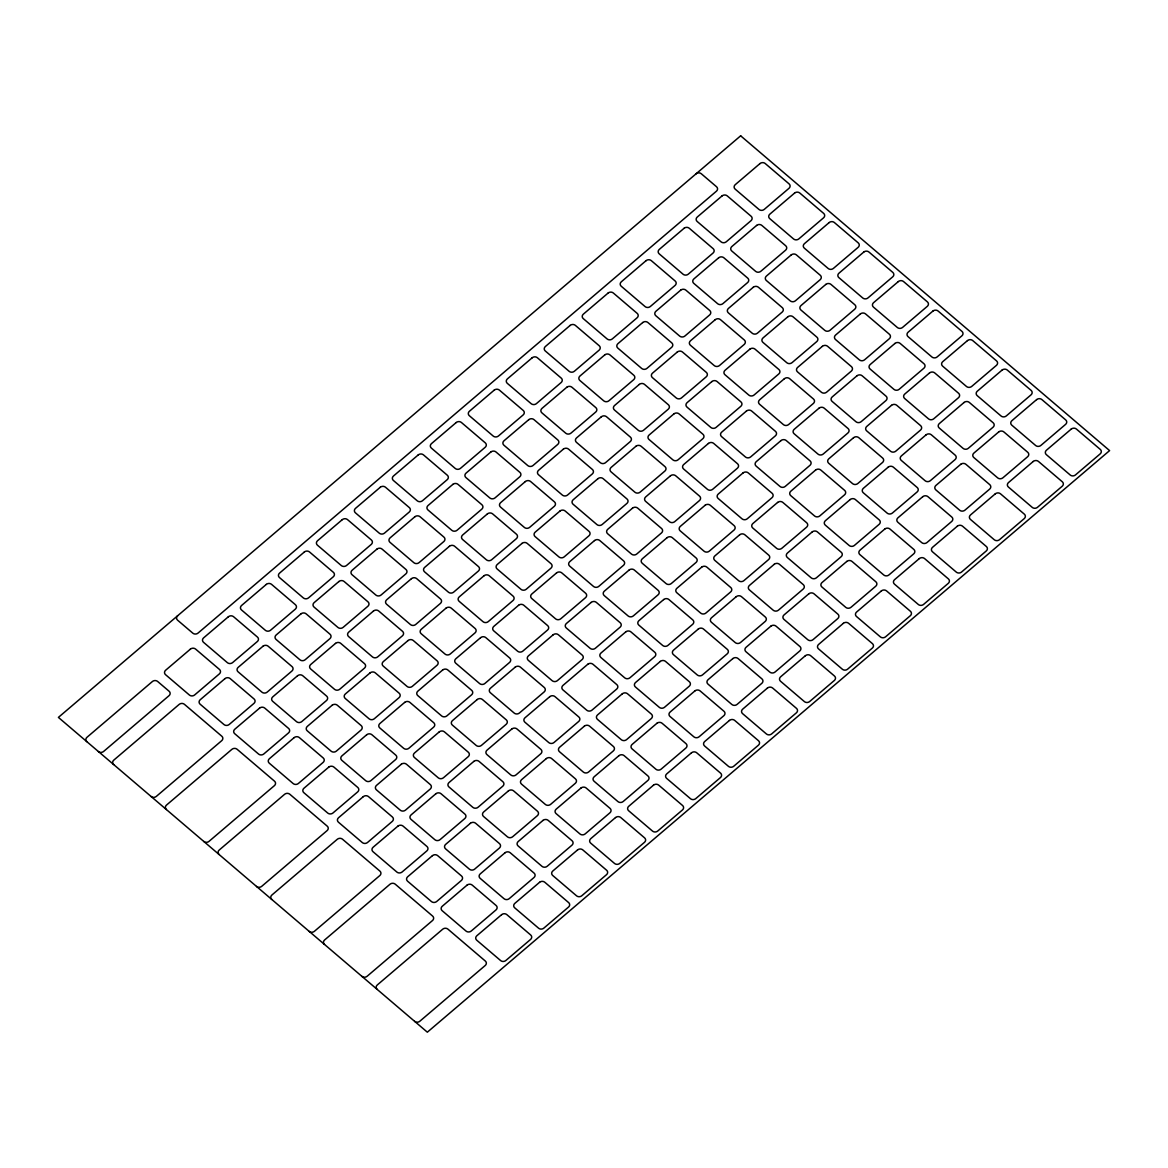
<?xml version="1.0" encoding="UTF-8"?>
<svg xmlns="http://www.w3.org/2000/svg" width="1168" height="1168" viewBox="0 0 1168 1168"><rect width="100%" height="100%" fill="white"/><g stroke="black" fill="none" stroke-linecap="round" stroke-linejoin="round"><path stroke-width="1.5" d="M696.084 173.813A3.679 3.124 -6.7 0 1 701.267 173.725L716.539 186.763A3.679 3.124 -6.7 0 1 716.437 191.187L198.02 633.1A3.679 3.124 -6.7 0 1 192.837 633.187L177.565 620.164A3.679 3.124 -6.7 0 1 177.667 615.74M86.885 741.709A3.679 3.124 -6.7 0 1 86.987 737.285L152.409 681.513A3.679 3.124 -6.7 0 1 157.592 681.426L169.126 691.266A3.679 3.124 -6.7 0 1 169.024 695.69L103.602 751.462A3.679 3.124 -6.7 0 1 98.404 751.535M113.676 764.573A3.679 3.124 -6.7 0 1 113.778 760.134L179.2 704.377A3.679 3.124 -6.7 0 1 184.383 704.289L221.818 736.234A3.679 3.124 -6.7 0 1 221.73 740.658L156.293 796.43A3.679 3.124 -6.7 0 1 151.11 796.503M166.382 809.526A3.679 3.124 -6.7 0 1 166.484 805.102L231.906 749.33A3.679 3.124 -6.7 0 1 237.089 749.257L274.524 781.188A3.679 3.124 -6.7 0 1 274.422 785.626L208.999 841.383A3.679 3.124 -6.7 0 1 203.816 841.471M219.073 854.494A3.679 3.124 -6.7 0 1 219.175 850.07L284.598 794.298A3.679 3.124 -6.7 0 1 289.795 794.225L327.23 826.156A3.679 3.124 -6.7 0 1 327.128 830.579L261.705 886.351A3.679 3.124 -6.7 0 1 256.507 886.439M271.779 899.462A3.679 3.124 -6.7 0 1 271.881 895.038L337.304 839.266A3.679 3.124 -6.7 0 1 342.487 839.193L379.921 871.124A3.679 3.124 -6.7 0 1 379.819 875.547L314.396 931.319A3.679 3.124 -6.7 0 1 309.213 931.407M324.485 944.43A3.679 3.124 -6.7 0 1 324.573 940.006L389.995 884.234A3.679 3.124 -6.7 0 1 395.193 884.147L432.627 916.092A3.679 3.124 -6.7 0 1 432.525 920.515L367.102 976.287A3.679 3.124 -6.7 0 1 361.919 976.375M377.176 989.398A3.679 3.124 -6.7 0 1 377.279 984.974L442.701 929.202A3.679 3.124 -6.7 0 1 447.899 929.115L485.333 961.06A3.679 3.124 -6.7 0 1 485.231 965.483L419.808 1021.255A3.679 3.124 -6.7 0 1 414.611 1021.343M740.658 135.809L58.4 717.4L427.342 1032.191L1109.6 450.6L740.658 135.809M190.384 649.145L165.637 670.242A3.679 3.124 -6.7 0 0 165.535 674.666L189.435 695.062A3.679 3.124 -6.7 0 0 194.618 694.975L219.38 673.878A3.679 3.124 -6.7 0 0 219.482 669.454L195.567 649.058A3.679 3.124 -6.7 0 0 190.384 649.145M228.359 616.762L203.612 637.874A3.679 3.124 -6.7 0 0 203.509 642.298L227.41 662.694A3.679 3.124 -6.7 0 0 232.593 662.606L257.354 641.509A3.679 3.124 -6.7 0 0 257.456 637.086L233.542 616.689A3.679 3.124 -6.7 0 0 228.359 616.762M266.333 584.394L241.572 605.491A3.679 3.124 -6.7 0 0 241.484 609.93L265.384 630.326A3.679 3.124 -6.7 0 0 270.567 630.238L295.329 609.141A3.679 3.124 -6.7 0 0 295.431 604.717L271.516 584.321A3.679 3.124 -6.7 0 0 266.333 584.394M304.308 552.026L279.546 573.123A3.679 3.124 -6.7 0 0 279.459 577.547L303.359 597.943A3.679 3.124 -6.7 0 0 308.542 597.87L333.303 576.773A3.679 3.124 -6.7 0 0 333.391 572.335L309.491 551.938A3.679 3.124 -6.7 0 0 304.308 552.026M342.282 519.658L317.521 540.755A3.679 3.124 -6.7 0 0 317.433 545.179L341.333 565.575A3.679 3.124 -6.7 0 0 346.516 565.502L371.278 544.39A3.679 3.124 -6.7 0 0 371.366 539.966L347.465 519.57A3.679 3.124 -6.7 0 0 342.282 519.658M380.257 487.29L355.495 508.387A3.679 3.124 -6.7 0 0 355.408 512.81L379.308 533.207A3.679 3.124 -6.7 0 0 384.491 533.119L409.253 512.022A3.679 3.124 -6.7 0 0 409.34 507.598L385.44 487.202A3.679 3.124 -6.7 0 0 380.257 487.29M418.232 454.921L393.47 476.018A3.679 3.124 -6.7 0 0 393.368 480.442L417.283 500.838A3.679 3.124 -6.7 0 0 422.466 500.751L447.227 479.654A3.679 3.124 -6.7 0 0 447.315 475.23L423.415 454.834A3.679 3.124 -6.7 0 0 418.232 454.921M456.206 422.539L431.445 443.65A3.679 3.124 -6.7 0 0 431.342 448.074L455.257 468.47A3.679 3.124 -6.7 0 0 460.44 468.383L485.187 447.286A3.679 3.124 -6.7 0 0 485.289 442.862L461.389 422.466A3.679 3.124 -6.7 0 0 456.206 422.539M494.181 390.17L469.419 411.267A3.679 3.124 -6.7 0 0 469.317 415.691L493.232 436.087A3.679 3.124 -6.7 0 0 498.415 436.014L523.162 414.917A3.679 3.124 -6.7 0 0 523.264 410.479L499.364 390.083A3.679 3.124 -6.7 0 0 494.181 390.17M532.155 357.802L507.394 378.899A3.679 3.124 -6.7 0 0 507.292 383.323L531.206 403.719A3.679 3.124 -6.7 0 0 536.389 403.646L561.136 382.535A3.679 3.124 -6.7 0 0 561.239 378.111L537.338 357.715A3.679 3.124 -6.7 0 0 532.155 357.802M570.13 325.434L545.368 346.531A3.679 3.124 -6.7 0 0 545.266 350.955L569.181 371.351A3.679 3.124 -6.7 0 0 574.364 371.263L599.111 350.166A3.679 3.124 -6.7 0 0 599.213 345.743L575.313 325.346A3.679 3.124 -6.7 0 0 570.13 325.434M608.09 293.066L583.343 314.163A3.679 3.124 -6.7 0 0 583.241 318.587L607.156 338.983A3.679 3.124 -6.7 0 0 612.339 338.895L637.086 317.798A3.679 3.124 -6.7 0 0 637.188 313.374L613.288 292.978A3.679 3.124 -6.7 0 0 608.09 293.066M646.065 260.683L621.318 281.795A3.679 3.124 -6.7 0 0 621.215 286.218L645.13 306.615A3.679 3.124 -6.7 0 0 650.313 306.527L675.06 285.43A3.679 3.124 -6.7 0 0 675.162 281.006L651.262 260.61A3.679 3.124 -6.7 0 0 646.065 260.683M684.039 228.315L659.292 249.412A3.679 3.124 -6.7 0 0 659.19 253.836L683.105 274.246A3.679 3.124 -6.7 0 0 688.288 274.159L713.035 253.062A3.679 3.124 -6.7 0 0 713.137 248.638L689.237 228.227A3.679 3.124 -6.7 0 0 684.039 228.315M722.014 195.947L697.267 217.044A3.679 3.124 -6.7 0 0 697.165 221.467L721.079 241.864A3.679 3.124 -6.7 0 0 726.262 241.791L751.009 220.679A3.679 3.124 -6.7 0 0 751.112 216.255L727.211 195.859A3.679 3.124 -6.7 0 0 722.014 195.947M759.988 163.578L735.241 184.675A3.679 3.124 -6.7 0 0 735.139 189.099L759.039 209.495A3.679 3.124 -6.7 0 0 764.237 209.408L788.984 188.311A3.679 3.124 -6.7 0 0 789.086 183.887L765.186 163.491A3.679 3.124 -6.7 0 0 759.988 163.578M224.957 678.637L200.21 699.749A3.679 3.124 -6.7 0 0 200.108 704.173L224.008 724.569A3.679 3.124 -6.7 0 0 229.205 724.481L253.952 703.384A3.679 3.124 -6.7 0 0 254.055 698.96L230.154 678.564A3.679 3.124 -6.7 0 0 224.957 678.637M262.931 646.269L238.184 667.366A3.679 3.124 -6.7 0 0 238.082 671.804L261.982 692.201A3.679 3.124 -6.7 0 0 267.18 692.113L291.927 671.016A3.679 3.124 -6.7 0 0 292.029 666.592L268.129 646.196A3.679 3.124 -6.7 0 0 262.931 646.269M300.906 613.901L276.159 634.998A3.679 3.124 -6.7 0 0 276.057 639.422L299.957 659.818A3.679 3.124 -6.7 0 0 305.155 659.745L329.902 638.648A3.679 3.124 -6.7 0 0 330.004 634.209L306.104 613.813A3.679 3.124 -6.7 0 0 300.906 613.901M338.881 581.533L314.134 602.63A3.679 3.124 -6.7 0 0 314.031 607.053L337.932 627.45A3.679 3.124 -6.7 0 0 343.129 627.377L367.876 606.265A3.679 3.124 -6.7 0 0 367.978 601.841L344.078 581.445A3.679 3.124 -6.7 0 0 338.881 581.533M376.855 549.164L352.108 570.261A3.679 3.124 -6.7 0 0 352.006 574.685L375.906 595.081A3.679 3.124 -6.7 0 0 381.104 594.994L405.851 573.897A3.679 3.124 -6.7 0 0 405.953 569.473L382.053 549.077A3.679 3.124 -6.7 0 0 376.855 549.164M414.83 516.796L390.083 537.893A3.679 3.124 -6.7 0 0 389.981 542.317L413.881 562.713A3.679 3.124 -6.7 0 0 419.078 562.626L443.825 541.529A3.679 3.124 -6.7 0 0 443.928 537.105L420.027 516.709A3.679 3.124 -6.7 0 0 414.83 516.796M452.804 484.413L428.057 505.525A3.679 3.124 -6.7 0 0 427.955 509.949L451.855 530.345A3.679 3.124 -6.7 0 0 457.053 530.257L481.8 509.16A3.679 3.124 -6.7 0 0 481.902 504.737L457.987 484.34A3.679 3.124 -6.7 0 0 452.804 484.413M490.779 452.045L466.032 473.142A3.679 3.124 -6.7 0 0 465.93 477.566L489.83 497.962A3.679 3.124 -6.7 0 0 495.028 497.889L519.775 476.792A3.679 3.124 -6.7 0 0 519.877 472.354L495.962 451.958A3.679 3.124 -6.7 0 0 490.779 452.045M528.754 419.677L504.007 440.774A3.679 3.124 -6.7 0 0 503.904 445.198L527.805 465.594A3.679 3.124 -6.7 0 0 533.002 465.521L557.749 444.409A3.679 3.124 -6.7 0 0 557.851 439.986L533.937 419.589A3.679 3.124 -6.7 0 0 528.754 419.677M566.728 387.309L541.981 408.406A3.679 3.124 -6.7 0 0 541.879 412.83L565.779 433.226A3.679 3.124 -6.7 0 0 570.962 433.138L595.724 412.041A3.679 3.124 -6.7 0 0 595.826 407.617L571.911 387.221A3.679 3.124 -6.7 0 0 566.728 387.309M604.703 354.941L579.956 376.038A3.679 3.124 -6.7 0 0 579.854 380.461L603.754 400.858A3.679 3.124 -6.7 0 0 608.937 400.77L633.698 379.673A3.679 3.124 -6.7 0 0 633.801 375.249L609.886 354.853A3.679 3.124 -6.7 0 0 604.703 354.941M642.677 322.558L617.93 343.669A3.679 3.124 -6.7 0 0 617.828 348.093L641.728 368.489A3.679 3.124 -6.7 0 0 646.911 368.402L671.673 347.305A3.679 3.124 -6.7 0 0 671.775 342.881L647.86 322.485A3.679 3.124 -6.7 0 0 642.677 322.558M680.652 290.19L655.905 311.287A3.679 3.124 -6.7 0 0 655.803 315.71L679.703 336.121A3.679 3.124 -6.7 0 0 684.886 336.034L709.648 314.937A3.679 3.124 -6.7 0 0 709.75 310.513L685.835 290.117A3.679 3.124 -6.7 0 0 680.652 290.19M718.627 257.821L693.88 278.918A3.679 3.124 -6.7 0 0 693.777 283.342L717.678 303.738A3.679 3.124 -6.7 0 0 722.861 303.665L747.622 282.554A3.679 3.124 -6.7 0 0 747.724 278.13L723.81 257.734A3.679 3.124 -6.7 0 0 718.627 257.821M756.601 225.453L731.84 246.55A3.679 3.124 -6.7 0 0 731.752 250.974L755.652 271.37A3.679 3.124 -6.7 0 0 760.835 271.283L785.597 250.186A3.679 3.124 -6.7 0 0 785.699 245.762L761.784 225.366A3.679 3.124 -6.7 0 0 756.601 225.453M794.576 193.085L769.814 214.182A3.679 3.124 -6.7 0 0 769.727 218.606L793.627 239.002A3.679 3.124 -6.7 0 0 798.81 238.914L823.571 217.817A3.679 3.124 -6.7 0 0 823.659 213.394L799.759 192.997A3.679 3.124 -6.7 0 0 794.576 193.085M259.544 708.144L234.783 729.241A3.679 3.124 -6.7 0 0 234.695 733.679L258.595 754.075A3.679 3.124 -6.7 0 0 263.778 753.988L288.54 732.891A3.679 3.124 -6.7 0 0 288.627 728.467L264.727 708.071A3.679 3.124 -6.7 0 0 259.544 708.144M297.519 675.776L272.757 696.873A3.679 3.124 -6.7 0 0 272.655 701.296L296.57 721.693A3.679 3.124 -6.7 0 0 301.753 721.62L326.514 700.523A3.679 3.124 -6.7 0 0 326.602 696.084L302.702 675.688A3.679 3.124 -6.7 0 0 297.519 675.776M335.493 643.407L310.732 664.504A3.679 3.124 -6.7 0 0 310.63 668.928L334.544 689.324A3.679 3.124 -6.7 0 0 339.727 689.251L364.474 668.14A3.679 3.124 -6.7 0 0 364.577 663.716L340.676 643.32A3.679 3.124 -6.7 0 0 335.493 643.407M373.468 611.039L348.706 632.136A3.679 3.124 -6.7 0 0 348.604 636.56L372.519 656.956A3.679 3.124 -6.7 0 0 377.702 656.869L402.449 635.772A3.679 3.124 -6.7 0 0 402.551 631.348L378.651 610.952A3.679 3.124 -6.7 0 0 373.468 611.039M411.443 578.671L386.681 599.768A3.679 3.124 -6.7 0 0 386.579 604.192L410.494 624.588A3.679 3.124 -6.7 0 0 415.677 624.5L440.424 603.403A3.679 3.124 -6.7 0 0 440.526 598.98L416.626 578.583A3.679 3.124 -6.7 0 0 411.443 578.671M449.417 546.288L424.656 567.4A3.679 3.124 -6.7 0 0 424.553 571.824L448.468 592.22A3.679 3.124 -6.7 0 0 453.651 592.132L478.398 571.035A3.679 3.124 -6.7 0 0 478.5 566.611L454.6 546.215A3.679 3.124 -6.7 0 0 449.417 546.288M487.377 513.92L462.63 535.017A3.679 3.124 -6.7 0 0 462.528 539.441L486.443 559.837A3.679 3.124 -6.7 0 0 491.626 559.764L516.373 538.667A3.679 3.124 -6.7 0 0 516.475 534.229L492.575 513.832A3.679 3.124 -6.7 0 0 487.377 513.92M525.352 481.552L500.605 502.649A3.679 3.124 -6.7 0 0 500.503 507.073L524.417 527.469A3.679 3.124 -6.7 0 0 529.6 527.396L554.347 506.284A3.679 3.124 -6.7 0 0 554.45 501.86L530.549 481.464A3.679 3.124 -6.7 0 0 525.352 481.552M563.326 449.184L538.579 470.281A3.679 3.124 -6.7 0 0 538.477 474.704L562.392 495.101A3.679 3.124 -6.7 0 0 567.575 495.013L592.322 473.916A3.679 3.124 -6.7 0 0 592.424 469.492L568.524 449.096A3.679 3.124 -6.7 0 0 563.326 449.184M601.301 416.815L576.554 437.912A3.679 3.124 -6.7 0 0 576.452 442.336L600.367 462.732A3.679 3.124 -6.7 0 0 605.55 462.645L630.297 441.548A3.679 3.124 -6.7 0 0 630.399 437.124L606.499 416.728A3.679 3.124 -6.7 0 0 601.301 416.815M639.276 384.433L614.529 405.544A3.679 3.124 -6.7 0 0 614.426 409.968L638.327 430.364A3.679 3.124 -6.7 0 0 643.524 430.277L668.271 409.18A3.679 3.124 -6.7 0 0 668.373 404.756L644.473 384.36A3.679 3.124 -6.7 0 0 639.276 384.433M677.25 352.064L652.503 373.161A3.679 3.124 -6.7 0 0 652.401 377.6L676.301 397.996A3.679 3.124 -6.7 0 0 681.499 397.908L706.246 376.811A3.679 3.124 -6.7 0 0 706.348 372.388L682.448 351.991A3.679 3.124 -6.7 0 0 677.25 352.064M715.225 319.696L690.478 340.793A3.679 3.124 -6.7 0 0 690.376 345.217L714.276 365.613A3.679 3.124 -6.7 0 0 719.473 365.54L744.22 344.429A3.679 3.124 -6.7 0 0 744.323 340.005L720.422 319.609A3.679 3.124 -6.7 0 0 715.225 319.696M753.199 287.328L728.452 308.425A3.679 3.124 -6.7 0 0 728.35 312.849L752.25 333.245A3.679 3.124 -6.7 0 0 757.448 333.157L782.195 312.06A3.679 3.124 -6.7 0 0 782.297 307.637L758.397 287.24A3.679 3.124 -6.7 0 0 753.199 287.328M791.174 254.96L766.427 276.057A3.679 3.124 -6.7 0 0 766.325 280.481L790.225 300.877A3.679 3.124 -6.7 0 0 795.423 300.789L820.17 279.692A3.679 3.124 -6.7 0 0 820.272 275.268L796.372 254.872A3.679 3.124 -6.7 0 0 791.174 254.96M829.149 222.577L804.402 243.689A3.679 3.124 -6.7 0 0 804.299 248.112L828.2 268.509A3.679 3.124 -6.7 0 0 833.397 268.421L858.144 247.324A3.679 3.124 -6.7 0 0 858.246 242.9L834.346 222.504A3.679 3.124 -6.7 0 0 829.149 222.577M294.117 737.65L269.37 758.747A3.679 3.124 -6.7 0 0 269.268 763.171L293.168 783.567A3.679 3.124 -6.7 0 0 298.366 783.494L323.113 762.397A3.679 3.124 -6.7 0 0 323.215 757.959L299.315 737.563A3.679 3.124 -6.7 0 0 294.117 737.65M332.092 705.282L307.345 726.379A3.679 3.124 -6.7 0 0 307.242 730.803L331.143 751.199A3.679 3.124 -6.7 0 0 336.34 751.126L361.087 730.015A3.679 3.124 -6.7 0 0 361.189 725.591L337.275 705.195A3.679 3.124 -6.7 0 0 332.092 705.282M370.066 672.914L345.319 694.011A3.679 3.124 -6.7 0 0 345.217 698.435L369.117 718.831A3.679 3.124 -6.7 0 0 374.315 718.743L399.062 697.646A3.679 3.124 -6.7 0 0 399.164 693.223L375.249 672.826A3.679 3.124 -6.7 0 0 370.066 672.914M408.041 640.546L383.294 661.643A3.679 3.124 -6.7 0 0 383.192 666.067L407.092 686.463A3.679 3.124 -6.7 0 0 412.289 686.375L437.036 665.278A3.679 3.124 -6.7 0 0 437.139 660.854L413.224 640.458A3.679 3.124 -6.7 0 0 408.041 640.546M446.015 608.163L421.268 629.275A3.679 3.124 -6.7 0 0 421.166 633.698L445.066 654.095A3.679 3.124 -6.7 0 0 450.249 654.007L475.011 632.91A3.679 3.124 -6.7 0 0 475.113 628.486L451.198 608.09A3.679 3.124 -6.7 0 0 446.015 608.163M483.99 575.795L459.243 596.892A3.679 3.124 -6.7 0 0 459.141 601.316L483.041 621.712A3.679 3.124 -6.7 0 0 488.224 621.639L512.986 600.542A3.679 3.124 -6.7 0 0 513.088 596.118L489.173 575.707A3.679 3.124 -6.7 0 0 483.99 575.795M521.965 543.427L497.218 564.524A3.679 3.124 -6.7 0 0 497.115 568.947L521.016 589.344A3.679 3.124 -6.7 0 0 526.199 589.271L550.96 568.159A3.679 3.124 -6.7 0 0 551.062 563.735L527.148 543.339A3.679 3.124 -6.7 0 0 521.965 543.427M559.939 511.058L535.192 532.155A3.679 3.124 -6.7 0 0 535.09 536.579L558.99 556.975A3.679 3.124 -6.7 0 0 564.173 556.888L588.935 535.791A3.679 3.124 -6.7 0 0 589.037 531.367L565.122 510.971A3.679 3.124 -6.7 0 0 559.939 511.058M597.914 478.69L573.152 499.787A3.679 3.124 -6.7 0 0 573.065 504.211L596.965 524.607A3.679 3.124 -6.7 0 0 602.148 524.52L626.909 503.423A3.679 3.124 -6.7 0 0 627.012 498.999L603.097 478.603A3.679 3.124 -6.7 0 0 597.914 478.69M635.888 446.307L611.127 467.419A3.679 3.124 -6.7 0 0 611.039 471.843L634.939 492.239A3.679 3.124 -6.7 0 0 640.122 492.151L664.884 471.054A3.679 3.124 -6.7 0 0 664.986 466.631L641.071 446.234A3.679 3.124 -6.7 0 0 635.888 446.307M673.863 413.939L649.101 435.036A3.679 3.124 -6.7 0 0 649.014 439.475L672.914 459.871A3.679 3.124 -6.7 0 0 678.097 459.783L702.859 438.686A3.679 3.124 -6.7 0 0 702.946 434.262L679.046 413.866A3.679 3.124 -6.7 0 0 673.863 413.939M711.838 381.571L687.076 402.668A3.679 3.124 -6.7 0 0 686.988 407.092L710.889 427.488A3.679 3.124 -6.7 0 0 716.072 427.415L740.833 406.303A3.679 3.124 -6.7 0 0 740.921 401.88L717.021 381.483A3.679 3.124 -6.7 0 0 711.838 381.571M749.812 349.203L725.051 370.3A3.679 3.124 -6.7 0 0 724.963 374.724L748.863 395.12A3.679 3.124 -6.7 0 0 754.046 395.032L778.808 373.935A3.679 3.124 -6.7 0 0 778.895 369.511L754.995 349.115A3.679 3.124 -6.7 0 0 749.812 349.203M787.787 316.835L763.025 337.932A3.679 3.124 -6.7 0 0 762.923 342.355L786.838 362.752A3.679 3.124 -6.7 0 0 792.021 362.664L816.782 341.567A3.679 3.124 -6.7 0 0 816.87 337.143L792.97 316.747A3.679 3.124 -6.7 0 0 787.787 316.835M825.761 284.452L801 305.563A3.679 3.124 -6.7 0 0 800.898 309.987L824.812 330.383A3.679 3.124 -6.7 0 0 829.995 330.296L854.742 309.199A3.679 3.124 -6.7 0 0 854.845 304.775L830.944 284.379A3.679 3.124 -6.7 0 0 825.761 284.452M863.736 252.084L838.974 273.181A3.679 3.124 -6.7 0 0 838.872 277.619L862.787 298.015A3.679 3.124 -6.7 0 0 867.97 297.928L892.717 276.831A3.679 3.124 -6.7 0 0 892.819 272.407L868.919 252.011A3.679 3.124 -6.7 0 0 863.736 252.084M328.704 767.157L303.943 788.254A3.679 3.124 -6.7 0 0 303.841 792.678L327.755 813.074A3.679 3.124 -6.7 0 0 332.938 813.001L357.685 791.889A3.679 3.124 -6.7 0 0 357.788 787.466L333.887 767.069A3.679 3.124 -6.7 0 0 328.704 767.157M366.664 734.789L341.917 755.886A3.679 3.124 -6.7 0 0 341.815 760.31L365.73 780.706A3.679 3.124 -6.7 0 0 370.913 780.618L395.66 759.521A3.679 3.124 -6.7 0 0 395.762 755.097L371.862 734.701A3.679 3.124 -6.7 0 0 366.664 734.789M404.639 702.421L379.892 723.518A3.679 3.124 -6.7 0 0 379.79 727.941L403.705 748.338A3.679 3.124 -6.7 0 0 408.888 748.25L433.635 727.153A3.679 3.124 -6.7 0 0 433.737 722.729L409.837 702.333A3.679 3.124 -6.7 0 0 404.639 702.421M442.614 670.038L417.867 691.149A3.679 3.124 -6.7 0 0 417.764 695.573L441.679 715.969A3.679 3.124 -6.7 0 0 446.862 715.882L471.609 694.785A3.679 3.124 -6.7 0 0 471.711 690.361L447.811 669.965A3.679 3.124 -6.7 0 0 442.614 670.038M480.588 637.67L455.841 658.767A3.679 3.124 -6.7 0 0 455.739 663.19L479.654 683.601A3.679 3.124 -6.7 0 0 484.837 683.514L509.584 662.417A3.679 3.124 -6.7 0 0 509.686 657.993L485.786 637.597A3.679 3.124 -6.7 0 0 480.588 637.67M518.563 605.301L493.816 626.398A3.679 3.124 -6.7 0 0 493.714 630.822L517.614 651.218A3.679 3.124 -6.7 0 0 522.811 651.145L547.558 630.034A3.679 3.124 -6.7 0 0 547.661 625.61L523.76 605.214A3.679 3.124 -6.7 0 0 518.563 605.301M556.537 572.933L531.79 594.03A3.679 3.124 -6.7 0 0 531.688 598.454L555.588 618.85A3.679 3.124 -6.7 0 0 560.786 618.763L585.533 597.666A3.679 3.124 -6.7 0 0 585.635 593.242L561.735 572.846A3.679 3.124 -6.7 0 0 556.537 572.933M594.512 540.565L569.765 561.662A3.679 3.124 -6.7 0 0 569.663 566.086L593.563 586.482A3.679 3.124 -6.7 0 0 598.761 586.394L623.508 565.297A3.679 3.124 -6.7 0 0 623.61 560.874L599.71 540.477A3.679 3.124 -6.7 0 0 594.512 540.565M632.487 508.182L607.74 529.294A3.679 3.124 -6.7 0 0 607.637 533.718L631.538 554.114A3.679 3.124 -6.7 0 0 636.735 554.026L661.482 532.929A3.679 3.124 -6.7 0 0 661.584 528.505L637.684 508.109A3.679 3.124 -6.7 0 0 632.487 508.182M670.461 475.814L645.714 496.911A3.679 3.124 -6.7 0 0 645.612 501.349L669.512 521.746A3.679 3.124 -6.7 0 0 674.71 521.658L699.457 500.561A3.679 3.124 -6.7 0 0 699.559 496.137L675.659 475.741A3.679 3.124 -6.7 0 0 670.461 475.814M708.436 443.446L683.689 464.543A3.679 3.124 -6.7 0 0 683.587 468.967L707.487 489.363A3.679 3.124 -6.7 0 0 712.684 489.29L737.431 468.178A3.679 3.124 -6.7 0 0 737.534 463.754L713.633 443.358A3.679 3.124 -6.7 0 0 708.436 443.446M746.41 411.078L721.663 432.175A3.679 3.124 -6.7 0 0 721.561 436.598L745.461 456.995A3.679 3.124 -6.7 0 0 750.659 456.907L775.406 435.81A3.679 3.124 -6.7 0 0 775.508 431.386L751.608 410.99A3.679 3.124 -6.7 0 0 746.41 411.078M784.385 378.709L759.638 399.806A3.679 3.124 -6.7 0 0 759.536 404.23L783.436 424.626A3.679 3.124 -6.7 0 0 788.634 424.539L813.381 403.442A3.679 3.124 -6.7 0 0 813.483 399.018L789.583 378.622A3.679 3.124 -6.7 0 0 784.385 378.709M822.36 346.341L797.613 367.438A3.679 3.124 -6.7 0 0 797.51 371.862L821.411 392.258A3.679 3.124 -6.7 0 0 826.608 392.171L851.355 371.074A3.679 3.124 -6.7 0 0 851.457 366.65L827.543 346.254A3.679 3.124 -6.7 0 0 822.36 346.341M860.334 313.958L835.587 335.055A3.679 3.124 -6.7 0 0 835.485 339.494L859.385 359.89A3.679 3.124 -6.7 0 0 864.583 359.802L889.33 338.705A3.679 3.124 -6.7 0 0 889.432 334.282L865.517 313.885A3.679 3.124 -6.7 0 0 860.334 313.958M898.309 281.59L873.562 302.687A3.679 3.124 -6.7 0 0 873.46 307.111L897.36 327.507A3.679 3.124 -6.7 0 0 902.557 327.434L927.304 306.337A3.679 3.124 -6.7 0 0 927.407 301.899L903.492 281.503A3.679 3.124 -6.7 0 0 898.309 281.59M363.277 796.664L338.53 817.761A3.679 3.124 -6.7 0 0 338.428 822.184L362.328 842.581A3.679 3.124 -6.7 0 0 367.511 842.493L392.273 821.396A3.679 3.124 -6.7 0 0 392.375 816.972L368.46 796.576A3.679 3.124 -6.7 0 0 363.277 796.664M401.252 764.295L376.505 785.392A3.679 3.124 -6.7 0 0 376.403 789.816L400.303 810.212A3.679 3.124 -6.7 0 0 405.486 810.125L430.247 789.028A3.679 3.124 -6.7 0 0 430.35 784.604L406.435 764.208A3.679 3.124 -6.7 0 0 401.252 764.295M439.226 731.913L414.479 753.024A3.679 3.124 -6.7 0 0 414.377 757.448L438.277 777.844A3.679 3.124 -6.7 0 0 443.46 777.757L468.222 756.66A3.679 3.124 -6.7 0 0 468.324 752.236L444.409 731.84A3.679 3.124 -6.7 0 0 439.226 731.913M477.201 699.544L452.439 720.641A3.679 3.124 -6.7 0 0 452.352 725.08L476.252 745.476A3.679 3.124 -6.7 0 0 481.435 745.388L506.197 724.291A3.679 3.124 -6.7 0 0 506.299 719.868L482.384 699.471A3.679 3.124 -6.7 0 0 477.201 699.544M515.176 667.176L490.414 688.273A3.679 3.124 -6.7 0 0 490.326 692.697L514.227 713.093A3.679 3.124 -6.7 0 0 519.41 713.02L544.171 691.909A3.679 3.124 -6.7 0 0 544.273 687.485L520.359 667.089A3.679 3.124 -6.7 0 0 515.176 667.176M553.15 634.808L528.389 655.905A3.679 3.124 -6.7 0 0 528.301 660.329L552.201 680.725A3.679 3.124 -6.7 0 0 557.384 680.637L582.146 659.54A3.679 3.124 -6.7 0 0 582.233 655.117L558.333 634.72A3.679 3.124 -6.7 0 0 553.15 634.808M591.125 602.44L566.363 623.537A3.679 3.124 -6.7 0 0 566.276 627.961L590.176 648.357A3.679 3.124 -6.7 0 0 595.359 648.269L620.12 627.172A3.679 3.124 -6.7 0 0 620.208 622.748L596.308 602.352A3.679 3.124 -6.7 0 0 591.125 602.44M629.099 570.057L604.338 591.169A3.679 3.124 -6.7 0 0 604.236 595.592L628.15 615.989A3.679 3.124 -6.7 0 0 633.333 615.901L658.095 594.804A3.679 3.124 -6.7 0 0 658.183 590.38L634.282 569.984A3.679 3.124 -6.7 0 0 629.099 570.057M667.074 537.689L642.312 558.786A3.679 3.124 -6.7 0 0 642.21 563.224L666.125 583.62A3.679 3.124 -6.7 0 0 671.308 583.533L696.07 562.436A3.679 3.124 -6.7 0 0 696.157 558.012L672.257 537.616A3.679 3.124 -6.7 0 0 667.074 537.689M705.049 505.321L680.287 526.418A3.679 3.124 -6.7 0 0 680.185 530.841L704.1 551.238A3.679 3.124 -6.7 0 0 709.283 551.165L734.03 530.053A3.679 3.124 -6.7 0 0 734.132 525.629L710.232 505.233A3.679 3.124 -6.7 0 0 705.049 505.321M743.023 472.952L718.262 494.049A3.679 3.124 -6.7 0 0 718.159 498.473L742.074 518.869A3.679 3.124 -6.7 0 0 747.257 518.782L772.004 497.685A3.679 3.124 -6.7 0 0 772.106 493.261L748.206 472.865A3.679 3.124 -6.7 0 0 743.023 472.952M780.998 440.584L756.236 461.681A3.679 3.124 -6.7 0 0 756.134 466.105L780.049 486.501A3.679 3.124 -6.7 0 0 785.232 486.414L809.979 465.317A3.679 3.124 -6.7 0 0 810.081 460.893L786.181 440.497A3.679 3.124 -6.7 0 0 780.998 440.584M818.972 408.216L794.211 429.313A3.679 3.124 -6.7 0 0 794.109 433.737L818.023 454.133A3.679 3.124 -6.7 0 0 823.206 454.045L847.953 432.948A3.679 3.124 -6.7 0 0 848.056 428.525L824.155 408.128A3.679 3.124 -6.7 0 0 818.972 408.216M856.932 375.833L832.185 396.945A3.679 3.124 -6.7 0 0 832.083 401.369L855.998 421.765A3.679 3.124 -6.7 0 0 861.181 421.677L885.928 400.58A3.679 3.124 -6.7 0 0 886.03 396.156L862.13 375.76A3.679 3.124 -6.7 0 0 856.932 375.833M894.907 343.465L870.16 364.562A3.679 3.124 -6.7 0 0 870.058 368.986L893.973 389.382A3.679 3.124 -6.7 0 0 899.156 389.309L923.903 368.212A3.679 3.124 -6.7 0 0 924.005 363.774L900.105 343.377A3.679 3.124 -6.7 0 0 894.907 343.465M932.882 311.097L908.135 332.194A3.679 3.124 -6.7 0 0 908.032 336.618L931.947 357.014A3.679 3.124 -6.7 0 0 937.13 356.941L961.877 335.829A3.679 3.124 -6.7 0 0 961.979 331.405L938.079 311.009A3.679 3.124 -6.7 0 0 932.882 311.097M397.85 826.17L373.103 847.267A3.679 3.124 -6.7 0 0 373.001 851.691L396.901 872.087A3.679 3.124 -6.7 0 0 402.099 872L426.846 850.903A3.679 3.124 -6.7 0 0 426.948 846.479L403.048 826.083A3.679 3.124 -6.7 0 0 397.85 826.17M435.825 793.787L411.078 814.899A3.679 3.124 -6.7 0 0 410.975 819.323L434.876 839.719A3.679 3.124 -6.7 0 0 440.073 839.631L464.82 818.534A3.679 3.124 -6.7 0 0 464.922 814.111L441.022 793.714A3.679 3.124 -6.7 0 0 435.825 793.787M473.799 761.419L449.052 782.516A3.679 3.124 -6.7 0 0 448.95 786.955L472.85 807.351A3.679 3.124 -6.7 0 0 478.048 807.263L502.795 786.166A3.679 3.124 -6.7 0 0 502.897 781.742L478.997 761.346A3.679 3.124 -6.7 0 0 473.799 761.419M511.774 729.051L487.027 750.148A3.679 3.124 -6.7 0 0 486.925 754.572L510.825 774.968A3.679 3.124 -6.7 0 0 516.022 774.895L540.769 753.783A3.679 3.124 -6.7 0 0 540.872 749.36L516.971 728.963A3.679 3.124 -6.7 0 0 511.774 729.051M549.748 696.683L525.001 717.78A3.679 3.124 -6.7 0 0 524.899 722.204L548.799 742.6A3.679 3.124 -6.7 0 0 553.997 742.512L578.744 721.415A3.679 3.124 -6.7 0 0 578.846 716.991L554.946 696.595A3.679 3.124 -6.7 0 0 549.748 696.683M587.723 664.315L562.976 685.412A3.679 3.124 -6.7 0 0 562.874 689.835L586.774 710.232A3.679 3.124 -6.7 0 0 591.972 710.144L616.719 689.047A3.679 3.124 -6.7 0 0 616.821 684.623L592.921 664.227A3.679 3.124 -6.7 0 0 587.723 664.315M625.698 631.932L600.951 653.043A3.679 3.124 -6.7 0 0 600.848 657.467L624.749 677.863A3.679 3.124 -6.7 0 0 629.946 677.776L654.693 656.679A3.679 3.124 -6.7 0 0 654.795 652.255L630.895 631.859A3.679 3.124 -6.7 0 0 625.698 631.932M663.672 599.564L638.925 620.661A3.679 3.124 -6.7 0 0 638.823 625.099L662.723 645.495A3.679 3.124 -6.7 0 0 667.921 645.408L692.668 624.311A3.679 3.124 -6.7 0 0 692.77 619.887L668.855 599.491A3.679 3.124 -6.7 0 0 663.672 599.564M701.647 567.195L676.9 588.292A3.679 3.124 -6.7 0 0 676.798 592.716L700.698 613.112A3.679 3.124 -6.7 0 0 705.895 613.039L730.642 591.942A3.679 3.124 -6.7 0 0 730.745 587.504L706.83 567.108A3.679 3.124 -6.7 0 0 701.647 567.195M739.621 534.827L714.874 555.924A3.679 3.124 -6.7 0 0 714.772 560.348L738.672 580.744A3.679 3.124 -6.7 0 0 743.87 580.671L768.617 559.56A3.679 3.124 -6.7 0 0 768.719 555.136L744.804 534.74A3.679 3.124 -6.7 0 0 739.621 534.827M777.596 502.459L752.849 523.556A3.679 3.124 -6.7 0 0 752.747 527.98L776.647 548.376A3.679 3.124 -6.7 0 0 781.845 548.288L806.592 527.191A3.679 3.124 -6.7 0 0 806.694 522.768L782.779 502.371A3.679 3.124 -6.7 0 0 777.596 502.459M815.571 470.091L790.824 491.188A3.679 3.124 -6.7 0 0 790.721 495.612L814.622 516.008A3.679 3.124 -6.7 0 0 819.805 515.92L844.566 494.823A3.679 3.124 -6.7 0 0 844.668 490.399L820.754 470.003A3.679 3.124 -6.7 0 0 815.571 470.091M853.545 437.708L828.798 458.82A3.679 3.124 -6.7 0 0 828.696 463.243L852.596 483.64A3.679 3.124 -6.7 0 0 857.779 483.552L882.541 462.455A3.679 3.124 -6.7 0 0 882.643 458.031L858.728 437.635A3.679 3.124 -6.7 0 0 853.545 437.708M891.52 405.34L866.773 426.437A3.679 3.124 -6.7 0 0 866.671 430.861L890.571 451.257A3.679 3.124 -6.7 0 0 895.754 451.184L920.515 430.087A3.679 3.124 -6.7 0 0 920.618 425.648L896.703 405.252A3.679 3.124 -6.7 0 0 891.52 405.34M929.494 372.972L904.747 394.069A3.679 3.124 -6.7 0 0 904.645 398.492L928.545 418.889A3.679 3.124 -6.7 0 0 933.728 418.816L958.49 397.704A3.679 3.124 -6.7 0 0 958.592 393.28L934.677 372.884A3.679 3.124 -6.7 0 0 929.494 372.972M967.469 340.603L942.707 361.7A3.679 3.124 -6.7 0 0 942.62 366.124L966.52 386.52A3.679 3.124 -6.7 0 0 971.703 386.433L996.465 365.336A3.679 3.124 -6.7 0 0 996.567 360.912L972.652 340.516A3.679 3.124 -6.7 0 0 967.469 340.603M432.437 855.662L407.676 876.774A3.679 3.124 -6.7 0 0 407.588 881.198L431.488 901.594A3.679 3.124 -6.7 0 0 436.671 901.506L461.433 880.409A3.679 3.124 -6.7 0 0 461.521 875.985L437.62 855.589A3.679 3.124 -6.7 0 0 432.437 855.662M470.412 823.294L445.65 844.391A3.679 3.124 -6.7 0 0 445.563 848.829L469.463 869.226A3.679 3.124 -6.7 0 0 474.646 869.138L499.408 848.041A3.679 3.124 -6.7 0 0 499.495 843.617L475.595 823.221A3.679 3.124 -6.7 0 0 470.412 823.294M508.387 790.926L483.625 812.023A3.679 3.124 -6.7 0 0 483.523 816.447L507.438 836.843A3.679 3.124 -6.7 0 0 512.621 836.77L537.382 815.658A3.679 3.124 -6.7 0 0 537.47 811.234L513.57 790.838A3.679 3.124 -6.7 0 0 508.387 790.926M546.361 758.558L521.6 779.655A3.679 3.124 -6.7 0 0 521.497 784.078L545.412 804.475A3.679 3.124 -6.7 0 0 550.595 804.387L575.357 783.29A3.679 3.124 -6.7 0 0 575.444 778.866L551.544 758.47A3.679 3.124 -6.7 0 0 546.361 758.558M584.336 726.189L559.574 747.286A3.679 3.124 -6.7 0 0 559.472 751.71L583.387 772.106A3.679 3.124 -6.7 0 0 588.57 772.019L613.317 750.922A3.679 3.124 -6.7 0 0 613.419 746.498L589.519 726.102A3.679 3.124 -6.7 0 0 584.336 726.189M622.31 693.807L597.549 714.918A3.679 3.124 -6.7 0 0 597.447 719.342L621.361 739.738A3.679 3.124 -6.7 0 0 626.544 739.651L651.291 718.554A3.679 3.124 -6.7 0 0 651.394 714.13L627.493 693.734A3.679 3.124 -6.7 0 0 622.31 693.807M660.285 661.438L635.523 682.535A3.679 3.124 -6.7 0 0 635.421 686.974L659.336 707.37A3.679 3.124 -6.7 0 0 664.519 707.282L689.266 686.185A3.679 3.124 -6.7 0 0 689.368 681.762L665.468 661.365A3.679 3.124 -6.7 0 0 660.285 661.438M698.26 629.07L673.498 650.167A3.679 3.124 -6.7 0 0 673.396 654.591L697.311 674.987A3.679 3.124 -6.7 0 0 702.494 674.914L727.241 653.817A3.679 3.124 -6.7 0 0 727.343 649.379L703.443 628.983A3.679 3.124 -6.7 0 0 698.26 629.07M736.22 596.702L711.473 617.799A3.679 3.124 -6.7 0 0 711.37 622.223L735.285 642.619A3.679 3.124 -6.7 0 0 740.468 642.546L765.215 621.434A3.679 3.124 -6.7 0 0 765.317 617.011L741.417 596.614A3.679 3.124 -6.7 0 0 736.22 596.702M774.194 564.334L749.447 585.431A3.679 3.124 -6.7 0 0 749.345 589.855L773.26 610.251A3.679 3.124 -6.7 0 0 778.443 610.163L803.19 589.066A3.679 3.124 -6.7 0 0 803.292 584.642L779.392 564.246A3.679 3.124 -6.7 0 0 774.194 564.334M812.169 531.966L787.422 553.063A3.679 3.124 -6.7 0 0 787.32 557.486L811.234 577.883A3.679 3.124 -6.7 0 0 816.417 577.795L841.164 556.698A3.679 3.124 -6.7 0 0 841.267 552.274L817.366 531.878A3.679 3.124 -6.7 0 0 812.169 531.966M850.143 499.583L825.396 520.694A3.679 3.124 -6.7 0 0 825.294 525.118L849.194 545.514A3.679 3.124 -6.7 0 0 854.392 545.427L879.139 524.33A3.679 3.124 -6.7 0 0 879.241 519.906L855.341 499.51A3.679 3.124 -6.7 0 0 850.143 499.583M888.118 467.215L863.371 488.312A3.679 3.124 -6.7 0 0 863.269 492.735L887.169 513.132A3.679 3.124 -6.7 0 0 892.367 513.059L917.114 491.962A3.679 3.124 -6.7 0 0 917.216 487.523L893.316 467.127A3.679 3.124 -6.7 0 0 888.118 467.215M926.093 434.846L901.346 455.943A3.679 3.124 -6.7 0 0 901.243 460.367L925.144 480.763A3.679 3.124 -6.7 0 0 930.341 480.69L955.088 459.579A3.679 3.124 -6.7 0 0 955.19 455.155L931.29 434.759A3.679 3.124 -6.7 0 0 926.093 434.846M964.067 402.478L939.32 423.575A3.679 3.124 -6.7 0 0 939.218 427.999L963.118 448.395A3.679 3.124 -6.7 0 0 968.316 448.308L993.063 427.211A3.679 3.124 -6.7 0 0 993.165 422.787L969.265 402.391A3.679 3.124 -6.7 0 0 964.067 402.478M1002.042 370.11L977.295 391.207A3.679 3.124 -6.7 0 0 977.193 395.631L1001.093 416.027A3.679 3.124 -6.7 0 0 1006.29 415.939L1031.037 394.842A3.679 3.124 -6.7 0 0 1031.14 390.419L1007.239 370.022A3.679 3.124 -6.7 0 0 1002.042 370.11M467.01 885.169L442.263 906.266A3.679 3.124 -6.7 0 0 442.161 910.704L466.061 931.1A3.679 3.124 -6.7 0 0 471.259 931.013L496.006 909.916A3.679 3.124 -6.7 0 0 496.108 905.492L472.208 885.096A3.679 3.124 -6.7 0 0 467.01 885.169M504.985 852.801L480.238 873.898A3.679 3.124 -6.7 0 0 480.136 878.321L504.036 898.718A3.679 3.124 -6.7 0 0 509.233 898.645L533.98 877.533A3.679 3.124 -6.7 0 0 534.083 873.109L510.182 852.713A3.679 3.124 -6.7 0 0 504.985 852.801M542.959 820.432L518.212 841.529A3.679 3.124 -6.7 0 0 518.11 845.953L542.01 866.349A3.679 3.124 -6.7 0 0 547.208 866.262L571.955 845.165A3.679 3.124 -6.7 0 0 572.057 840.741L548.142 820.345A3.679 3.124 -6.7 0 0 542.959 820.432M580.934 788.064L556.187 809.161A3.679 3.124 -6.7 0 0 556.085 813.585L579.985 833.981A3.679 3.124 -6.7 0 0 585.183 833.894L609.93 812.797A3.679 3.124 -6.7 0 0 610.032 808.373L586.117 787.977A3.679 3.124 -6.7 0 0 580.934 788.064M618.909 755.696L594.162 776.793A3.679 3.124 -6.7 0 0 594.059 781.217L617.96 801.613A3.679 3.124 -6.7 0 0 623.157 801.525L647.904 780.428A3.679 3.124 -6.7 0 0 648.006 776.005L624.092 755.608A3.679 3.124 -6.7 0 0 618.909 755.696M656.883 723.313L632.136 744.425A3.679 3.124 -6.7 0 0 632.034 748.849L655.934 769.245A3.679 3.124 -6.7 0 0 661.132 769.157L685.879 748.06A3.679 3.124 -6.7 0 0 685.981 743.636L662.066 723.24A3.679 3.124 -6.7 0 0 656.883 723.313M694.858 690.945L670.111 712.042A3.679 3.124 -6.7 0 0 670.009 716.466L693.909 736.862A3.679 3.124 -6.7 0 0 699.092 736.789L723.853 715.692A3.679 3.124 -6.7 0 0 723.956 711.254L700.041 690.857A3.679 3.124 -6.7 0 0 694.858 690.945M732.832 658.577L708.085 679.674A3.679 3.124 -6.7 0 0 707.983 684.098L731.883 704.494A3.679 3.124 -6.7 0 0 737.066 704.421L761.828 683.309A3.679 3.124 -6.7 0 0 761.93 678.885L738.015 658.489A3.679 3.124 -6.7 0 0 732.832 658.577M770.807 626.209L746.06 647.306A3.679 3.124 -6.7 0 0 745.958 651.729L769.858 672.126A3.679 3.124 -6.7 0 0 775.041 672.038L799.803 650.941A3.679 3.124 -6.7 0 0 799.905 646.517L775.99 626.121A3.679 3.124 -6.7 0 0 770.807 626.209M808.782 593.84L784.035 614.937A3.679 3.124 -6.7 0 0 783.932 619.361L807.833 639.757A3.679 3.124 -6.7 0 0 813.016 639.67L837.777 618.573A3.679 3.124 -6.7 0 0 837.879 614.149L813.965 593.753A3.679 3.124 -6.7 0 0 808.782 593.84M846.756 561.458L821.995 582.569A3.679 3.124 -6.7 0 0 821.907 586.993L845.807 607.389A3.679 3.124 -6.7 0 0 850.99 607.302L875.752 586.205A3.679 3.124 -6.7 0 0 875.854 581.781L851.939 561.385A3.679 3.124 -6.7 0 0 846.756 561.458M884.731 529.089L859.969 550.186A3.679 3.124 -6.7 0 0 859.882 554.61L883.782 575.006A3.679 3.124 -6.7 0 0 888.965 574.933L913.726 553.836A3.679 3.124 -6.7 0 0 913.814 549.398L889.914 529.002A3.679 3.124 -6.7 0 0 884.731 529.089M922.705 496.721L897.944 517.818A3.679 3.124 -6.7 0 0 897.856 522.242L921.756 542.638A3.679 3.124 -6.7 0 0 926.939 542.565L951.701 521.454A3.679 3.124 -6.7 0 0 951.789 517.03L927.888 496.634A3.679 3.124 -6.7 0 0 922.705 496.721M960.68 464.353L935.918 485.45A3.679 3.124 -6.7 0 0 935.831 489.874L959.731 510.27A3.679 3.124 -6.7 0 0 964.914 510.182L989.676 489.085A3.679 3.124 -6.7 0 0 989.763 484.662L965.863 464.265A3.679 3.124 -6.7 0 0 960.68 464.353M998.655 431.985L973.893 453.082A3.679 3.124 -6.7 0 0 973.791 457.506L997.706 477.902A3.679 3.124 -6.7 0 0 1002.889 477.814L1027.65 456.717A3.679 3.124 -6.7 0 0 1027.738 452.293L1003.838 431.897A3.679 3.124 -6.7 0 0 998.655 431.985M1036.629 399.602L1011.868 420.714A3.679 3.124 -6.7 0 0 1011.765 425.137L1035.68 445.534A3.679 3.124 -6.7 0 0 1040.863 445.446L1065.61 424.349A3.679 3.124 -6.7 0 0 1065.712 419.925L1041.812 399.529A3.679 3.124 -6.7 0 0 1036.629 399.602M501.598 914.675L476.836 935.772A3.679 3.124 -6.7 0 0 476.734 940.196L500.649 960.592A3.679 3.124 -6.7 0 0 505.832 960.519L530.579 939.422A3.679 3.124 -6.7 0 0 530.681 934.984L506.781 914.588A3.679 3.124 -6.7 0 0 501.598 914.675M539.572 882.307L514.811 903.404A3.679 3.124 -6.7 0 0 514.708 907.828L538.623 928.224A3.679 3.124 -6.7 0 0 543.806 928.151L568.553 907.04A3.679 3.124 -6.7 0 0 568.655 902.616L544.755 882.22A3.679 3.124 -6.7 0 0 539.572 882.307M577.547 849.939L552.785 871.036A3.679 3.124 -6.7 0 0 552.683 875.46L576.598 895.856A3.679 3.124 -6.7 0 0 581.781 895.768L606.528 874.671A3.679 3.124 -6.7 0 0 606.63 870.248L582.73 849.851A3.679 3.124 -6.7 0 0 577.547 849.939M615.507 817.571L590.76 838.668A3.679 3.124 -6.7 0 0 590.658 843.092L614.572 863.488A3.679 3.124 -6.7 0 0 619.755 863.4L644.502 842.303A3.679 3.124 -6.7 0 0 644.605 837.879L620.704 817.483A3.679 3.124 -6.7 0 0 615.507 817.571M653.481 785.188L628.734 806.3A3.679 3.124 -6.7 0 0 628.632 810.723L652.547 831.12A3.679 3.124 -6.7 0 0 657.73 831.032L682.477 809.935A3.679 3.124 -6.7 0 0 682.579 805.511L658.679 785.115A3.679 3.124 -6.7 0 0 653.481 785.188M691.456 752.82L666.709 773.917A3.679 3.124 -6.7 0 0 666.607 778.341L690.522 798.737A3.679 3.124 -6.7 0 0 695.705 798.664L720.452 777.567A3.679 3.124 -6.7 0 0 720.554 773.128L696.654 752.732A3.679 3.124 -6.7 0 0 691.456 752.82M729.431 720.452L704.684 741.549A3.679 3.124 -6.7 0 0 704.581 745.972L728.482 766.369A3.679 3.124 -6.7 0 0 733.679 766.296L758.426 745.184A3.679 3.124 -6.7 0 0 758.528 740.76L734.628 720.364A3.679 3.124 -6.7 0 0 729.431 720.452M767.405 688.083L742.658 709.18A3.679 3.124 -6.7 0 0 742.556 713.604L766.456 734A3.679 3.124 -6.7 0 0 771.654 733.913L796.401 712.816A3.679 3.124 -6.7 0 0 796.503 708.392L772.603 687.996A3.679 3.124 -6.7 0 0 767.405 688.083M805.38 655.715L780.633 676.812A3.679 3.124 -6.7 0 0 780.531 681.236L804.431 701.632A3.679 3.124 -6.7 0 0 809.628 701.545L834.375 680.448A3.679 3.124 -6.7 0 0 834.478 676.024L810.577 655.628A3.679 3.124 -6.7 0 0 805.38 655.715M843.354 623.332L818.607 644.444A3.679 3.124 -6.7 0 0 818.505 648.868L842.405 669.264A3.679 3.124 -6.7 0 0 847.603 669.176L872.35 648.079A3.679 3.124 -6.7 0 0 872.452 643.656L848.552 623.259A3.679 3.124 -6.7 0 0 843.354 623.332M881.329 590.964L856.582 612.061A3.679 3.124 -6.7 0 0 856.48 616.485L880.38 636.896A3.679 3.124 -6.7 0 0 885.578 636.808L910.325 615.711A3.679 3.124 -6.7 0 0 910.427 611.287L886.527 590.877A3.679 3.124 -6.7 0 0 881.329 590.964M919.304 558.596L894.557 579.693A3.679 3.124 -6.7 0 0 894.454 584.117L918.355 604.513A3.679 3.124 -6.7 0 0 923.552 604.44L948.299 583.328A3.679 3.124 -6.7 0 0 948.401 578.905L924.501 558.508A3.679 3.124 -6.7 0 0 919.304 558.596M957.278 526.228L932.531 547.325A3.679 3.124 -6.7 0 0 932.429 551.749L956.329 572.145A3.679 3.124 -6.7 0 0 961.527 572.057L986.274 550.96A3.679 3.124 -6.7 0 0 986.376 546.536L962.476 526.14A3.679 3.124 -6.7 0 0 957.278 526.228M995.253 493.86L970.506 514.957A3.679 3.124 -6.7 0 0 970.404 519.38L994.304 539.777A3.679 3.124 -6.7 0 0 999.501 539.689L1024.248 518.592A3.679 3.124 -6.7 0 0 1024.351 514.168L1000.45 493.772A3.679 3.124 -6.7 0 0 995.253 493.86M1033.227 461.477L1008.48 482.588A3.679 3.124 -6.7 0 0 1008.378 487.012L1032.278 507.408A3.679 3.124 -6.7 0 0 1037.476 507.321L1062.223 486.224A3.679 3.124 -6.7 0 0 1062.325 481.8L1038.41 461.404A3.679 3.124 -6.7 0 0 1033.227 461.477M1071.202 429.109L1046.455 450.206A3.679 3.124 -6.7 0 0 1046.353 454.644L1070.253 475.04A3.679 3.124 -6.7 0 0 1075.451 474.953L1100.198 453.856A3.679 3.124 -6.7 0 0 1100.3 449.432L1076.385 429.036A3.679 3.124 -6.7 0 0 1071.202 429.109"/></g></svg>
